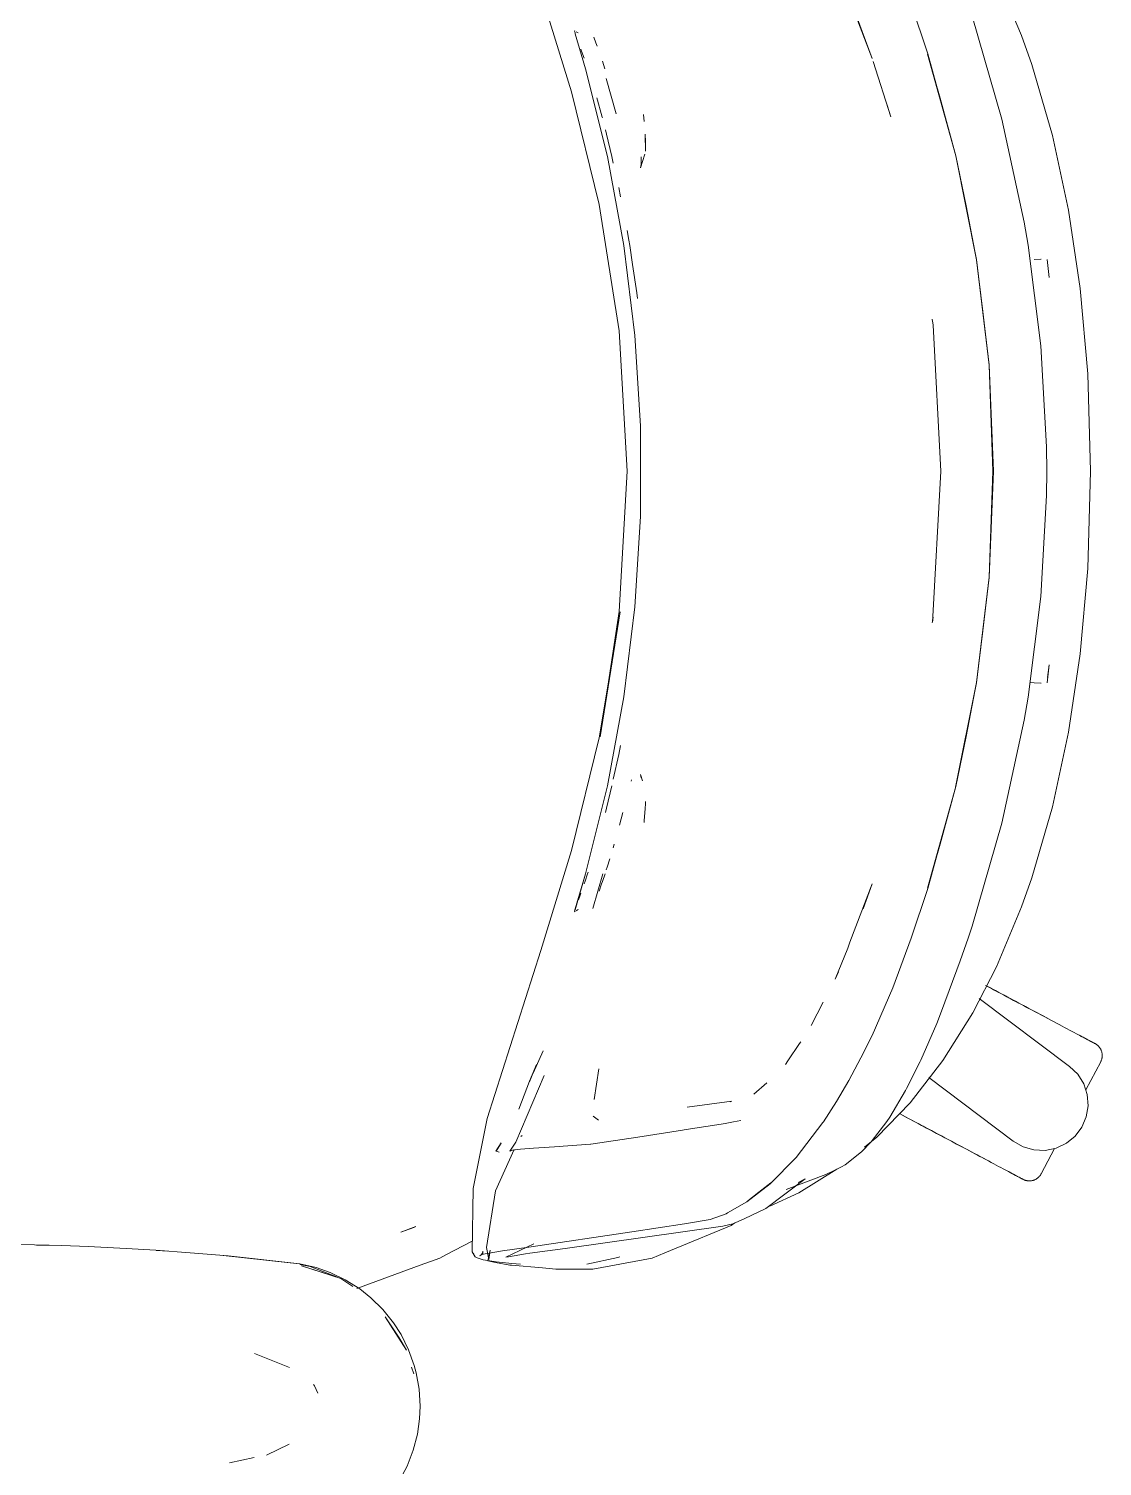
# Model space of a CAD drawing. Header units: millimetres. Extents: x 79795 to 317870, y -36033 to 97293.
# Drawn here: x 193423.2 to 193744.7, y 12535.8 to 12966.2 of the extents above; entities that cross this region are included whole.
import ezdxf

# ---------------------------------------------------------------- set-up
doc = ezdxf.new("R2010")
doc.units = ezdxf.units.MM
doc.header["$MEASUREMENT"] = 0
doc.layers.add('G-IMPT', color=8, linetype='CONTINUOUS', lineweight=9)
doc.layers.add('I-FURN', color=8, linetype='CONTINUOUS', lineweight=9)

msp = doc.modelspace()

# ---------------------------------------------------------------- linework, layer by layer
at = {"layer": 'G-IMPT'}
for p, q in [((193720.53, 12964.21), (193713.01, 12982.18)), ((193576.54, 12977.3), (193585.73, 12947.32)), ((193675.84, 12957.35), (193669.03, 12975.76)), ((193675.84, 12957.35), (193669.13, 12974.8)), ((193692.44, 12958.69), (193687.43, 12973.61)), ((193714.68, 12939.13), (193705.74, 12969.96)), ((193586.77, 12965.73), (193586.69, 12965.49)), ((193586.69, 12965.49), (193586.74, 12965.27)), ((193586.74, 12965.27), (193586.81, 12964.97)), ((193586.81, 12964.97), (193586.88, 12964.7)), ((193589.95, 12954.27), (193586.88, 12964.7)), ((193587.78, 12964.96), (193587.16, 12965.34)), ((193587.78, 12964.96), (193587.56, 12965.1)), ((193593.08, 12962.03), (193592.47, 12963.68)), ((193593.08, 12962.03), (193593.45, 12961.01)), ((193723.61, 12955.47), (193720.53, 12964.21)), ((193588.79, 12959.47), (193588.55, 12960.13)), ((193588.79, 12959.47), (193589.54, 12957.37)), ((193696.17, 12945.44), (193692.4, 12958.6)), ((193700.83, 12928.19), (193692.4, 12958.6)), ((193700.83, 12928.19), (193692.44, 12958.69)), ((193596.5, 12927.96), (193589.95, 12954.27)), ((193595.79, 12954.26), (193595.07, 12956.48)), ((193681.38, 12939.88), (193676.12, 12956.37)), ((193723.61, 12955.47), (193729.78, 12934.23)), ((193596.19, 12951.36), (193599.17, 12940.71)), ((193594.04, 12913.64), (193585.73, 12947.32)), ((193593.54, 12944.85), (193593.33, 12945.53)), ((193594.65, 12940.85), (193593.54, 12944.85)), ((193696.17, 12945.44), (193700.83, 12928.19)), ((193594.65, 12940.85), (193594.97, 12939.71)), ((193594.97, 12939.71), (193595.02, 12939.53)), ((193607.53, 12938.46), (193607.31, 12940.55)), ((193681.38, 12939.88), (193680.3, 12943.32)), ((193596.27, 12934.69), (193595.93, 12935.99)), ((193714.68, 12939.13), (193721.35, 12908.34)), ((193596.27, 12934.69), (193597.82, 12927.94)), ((193607.93, 12929.61), (193607.84, 12934.66)), ((193607.84, 12934.66), (193607.92, 12932.39)), ((193607.93, 12929.61), (193607.92, 12932.39)), ((193729.78, 12934.23), (193734.59, 12911.87)), ((193596.5, 12927.96), (193601.43, 12901.29)), ((193598.28, 12925.96), (193597.82, 12927.94)), ((193606.6, 12925.6), (193606.64, 12927.9)), ((193606.65, 12927.76), (193606.64, 12927.9)), ((193607.07, 12926.5), (193607.68, 12928.65)), ((193700.83, 12928.19), (193707, 12897.07)), ((193700.83, 12928.19), (193703.9, 12913.17)), ((193700.83, 12928.19), (193707, 12897.15)), ((193606.39, 12924.55), (193607.07, 12926.5)), ((193606.6, 12925.6), (193606.39, 12924.55)), ((193600.48, 12915.92), (193599.94, 12918.73)), ((193594.04, 12913.64), (193600.03, 12875.72)), ((193707, 12897.07), (193703.9, 12913.17)), ((193734.59, 12911.87), (193738.09, 12888.45)), ((193602.4, 12905.81), (193602.96, 12902.91)), ((193722.53, 12901.42), (193721.35, 12908.34)), ((193601.43, 12901.29), (193604.73, 12874.37)), ((193603.2, 12901.28), (193602.96, 12902.91)), ((193604.06, 12895.66), (193603.2, 12901.28)), ((193726.35, 12871.25), (193722.53, 12901.42)), ((193710.82, 12865.55), (193707, 12897.15)), ((193710.79, 12865.51), (193707, 12897.07)), ((193707, 12897.07), (193708.94, 12881.59)), ((193724.33, 12897.11), (193726.42, 12897.18)), ((193726.42, 12897.18), (193726.31, 12897.18)), ((193728.18, 12897.15), (193728.83, 12891.74)), ((193604.06, 12895.66), (193605.35, 12887.13)), ((193738.09, 12888.45), (193740.35, 12862.88)), ((193605.35, 12887.13), (193605.53, 12885.48)), ((193710.79, 12865.51), (193708.94, 12881.59)), ((193600.03, 12875.72), (193602.39, 12833.74)), ((193693.78, 12879.01), (193693.82, 12878.77)), ((193694.06, 12877.46), (193693.8, 12879.24)), ((193694.06, 12877.46), (193693.82, 12878.77)), ((193696.39, 12833.74), (193694.06, 12877.46)), ((193696.33, 12833.74), (193694.06, 12877.46)), ((193606.38, 12847.3), (193604.73, 12874.37)), ((193727.96, 12841.05), (193726.35, 12871.25)), ((193711.46, 12850.62), (193710.79, 12865.51)), ((193710.79, 12865.51), (193711.93, 12833.74)), ((193710.82, 12865.55), (193712.16, 12833.74)), ((193740.35, 12862.88), (193741.2, 12833.74)), ((193711.46, 12850.62), (193711.93, 12833.74)), ((193606.38, 12847.3), (193606.38, 12820.18)), ((193727.96, 12841.05), (193728.06, 12833.74)), ((193600.03, 12791.75), (193602.39, 12833.74)), ((193696.33, 12833.74), (193693.83, 12788.4)), ((193710.79, 12801.96), (193711.93, 12833.74)), ((193712.16, 12833.74), (193710.82, 12801.92)), ((193711.46, 12816.85), (193711.93, 12833.74)), ((193727.96, 12826.42), (193728.06, 12833.74)), ((193741.2, 12833.74), (193740.35, 12804.6)), ((193727.96, 12826.42), (193726.35, 12796.22)), ((193606.38, 12820.18), (193604.73, 12793.11)), ((193710.79, 12801.96), (193711.46, 12816.85)), ((193710.79, 12801.96), (193707, 12770.41)), ((193710.82, 12801.92), (193707, 12770.33)), ((193708.94, 12785.88), (193710.79, 12801.96)), ((193740.35, 12804.6), (193738.09, 12779.02)), ((193726.35, 12796.22), (193722.53, 12766.05)), ((193594.04, 12753.84), (193600.3, 12791.58)), ((193600.03, 12791.75), (193594.3, 12754.21)), ((193600.3, 12791.58), (193594.3, 12754.21)), ((193601.43, 12766.19), (193604.73, 12793.11)), ((193694.06, 12790.01), (193693.82, 12788.7)), ((193693.83, 12788.4), (193694.06, 12790.01)), ((193693.78, 12788.46), (193693.82, 12788.7)), ((193708.94, 12785.88), (193707, 12770.41)), ((193738.09, 12779.02), (193734.59, 12755.61)), ((193728.18, 12770.32), (193728.83, 12775.74)), ((193728.26, 12771.97), (193728.83, 12775.74)), ((193707, 12770.41), (193700.78, 12739.16)), ((193700.78, 12739.16), (193707, 12770.33)), ((193707, 12770.41), (193703.9, 12754.3)), ((193723.09, 12770.41), (193724.33, 12770.37)), ((193726.42, 12770.29), (193724.33, 12770.37)), ((193726.42, 12770.29), (193726.31, 12770.29)), ((193596.5, 12739.52), (193601.43, 12766.19)), ((193722.53, 12766.05), (193721.35, 12759.13)), ((193721.35, 12759.13), (193714.68, 12728.34)), ((193729.78, 12733.24), (193734.59, 12755.61)), ((193585.73, 12720.15), (193594.04, 12753.84)), ((193600.45, 12751.56), (193599.98, 12748.93)), ((193700.83, 12739.28), (193703.9, 12754.3)), ((193599.98, 12748.93), (193598.28, 12741.51)), ((193606.39, 12742.92), (193607.07, 12740.98)), ((193606.39, 12742.92), (193606.6, 12741.88)), ((193596.5, 12739.52), (193589.95, 12713.2)), ((193597.82, 12739.53), (193596.27, 12732.78)), ((193603.72, 12741.32), (193603.59, 12740.91)), ((193700.83, 12739.28), (193692.4, 12708.87)), ((193700.83, 12739.28), (193692.44, 12708.78)), ((193696.17, 12722.03), (193700.83, 12739.28)), ((193607.82, 12732.76), (193607.92, 12734.13)), ((193607.93, 12734.83), (193607.92, 12734.13)), ((193723.61, 12712), (193729.78, 12733.24)), ((193596.27, 12732.78), (193595.93, 12731.5)), ((193600.13, 12727.7), (193601.12, 12731.56)), ((193600.13, 12727.7), (193600.52, 12729.23)), ((193607.55, 12729.05), (193607.51, 12728.57)), ((193607.82, 12732.76), (193607.55, 12729.05)), ((193705.74, 12697.51), (193714.68, 12728.34)), ((193585.73, 12720.15), (193576.54, 12690.18)), ((193598.21, 12720.91), (193598.55, 12722.03)), ((193696.17, 12722.03), (193692.4, 12708.87)), ((193596.44, 12715.12), (193597.22, 12717.62)), ((193589.95, 12713.2), (193586.69, 12701.98)), ((193589.95, 12713.2), (193586.84, 12702.38)), ((193589.95, 12713.2), (193586.89, 12702.67)), ((193590.58, 12713.2), (193589.85, 12710.98)), ((193590.58, 12713.2), (193590.73, 12713.66)), ((193595.15, 12713.21), (193592.11, 12702.78)), ((193595.04, 12710.9), (193595.81, 12713.21)), ((193596.19, 12714.34), (193596.44, 12715.12)), ((193720.53, 12703.26), (193723.61, 12712)), ((193588.58, 12707.42), (193588.23, 12706.45)), ((193589.56, 12710.17), (193589.85, 12710.98)), ((193594.02, 12708.02), (193594.79, 12710.18)), ((193595.04, 12710.9), (193594.79, 12710.18)), ((193675.84, 12710.12), (193669.13, 12692.67)), ((193675.84, 12710.12), (193673.12, 12702.69)), ((193687.43, 12693.86), (193692.44, 12708.78)), ((193588.23, 12706.45), (193587.83, 12705.38)), ((193720.53, 12703.26), (193713.01, 12685.29)), ((193586.69, 12701.98), (193586.82, 12701.74)), ((193586.89, 12702.67), (193586.84, 12702.38)), ((193587.78, 12702.52), (193587.16, 12702.13)), ((193587.78, 12702.52), (193587.56, 12702.37)), ((193705.74, 12697.51), (193704.55, 12693.91)), ((193576.54, 12690.18), (193560.55, 12639.93)), ((193668.47, 12690.95), (193664.74, 12681.62)), ((193669.13, 12692.67), (193668.47, 12690.95)), ((193687.43, 12693.86), (193681.98, 12678.98)), ((193702.2, 12687.09), (193704.55, 12693.91)), ((193702.2, 12687.09), (193696.6, 12672.01)), ((193664.74, 12681.62), (193665.74, 12683.86)), ((193713.01, 12685.29), (193705.92, 12671.51)), ((193681.98, 12678.98), (193675.8, 12664.76)), ((193657.57, 12667.78), (193661.11, 12674.75)), ((193695.12, 12668.33), (193696.6, 12672.01)), ((193705.92, 12671.51), (193696.95, 12657.22)), ((193672.41, 12658.03), (193675.8, 12664.76)), ((193690.35, 12657.38), (193695.12, 12668.33)), ((193574.26, 12653.5), (193577.3, 12660.21)), ((193650.55, 12657.18), (193654.04, 12662.31)), ((193654.04, 12662.31), (193654.43, 12662.89)), ((193573.23, 12650.91), (193575.25, 12656.03)), ((193573.23, 12651.12), (193575.25, 12656.02)), ((193575.25, 12656.02), (193573.23, 12650.91)), ((193650.55, 12657.18), (193649.8, 12656.07)), ((193672.41, 12658.03), (193668.84, 12651.24)), ((193686.13, 12648.92), (193690.13, 12656.93)), ((193696.95, 12657.22), (193687.14, 12644.62)), ((193690.35, 12657.38), (193690.13, 12656.93)), ((193569.09, 12632.78), (193577.53, 12652.76)), ((193592.58, 12645.59), (193593.98, 12654.75)), ((193665.07, 12645.01), (193668.84, 12651.24)), ((193573.23, 12651.12), (193569.98, 12642.65)), ((193644.27, 12650.54), (193640.37, 12647.21)), ((193685.83, 12648.32), (193681.09, 12640.32)), ((193686.13, 12648.92), (193685.83, 12648.32)), ((193592.58, 12645.59), (193592.63, 12645.94)), ((193620.42, 12643.26), (193633.77, 12645.04)), ((193633.77, 12645.04), (193633.3, 12644.9)), ((193665.07, 12645.01), (193661.19, 12638.92)), ((193677.18, 12634.32), (193687.14, 12644.62)), ((193556.36, 12618.98), (193560.55, 12639.93)), ((193592.23, 12640.64), (193593.87, 12639.36)), ((193620.12, 12636.58), (193631.84, 12638.39)), ((193631.84, 12638.39), (193632.31, 12638.46)), ((193634.29, 12638.88), (193632.31, 12638.46)), ((193636.46, 12639.34), (193634.29, 12638.88)), ((193653, 12628.22), (193661.02, 12638.66)), ((193661.19, 12638.92), (193661.02, 12638.66)), ((193675.51, 12632.9), (193680.23, 12639.03)), ((193680.23, 12639.03), (193681.09, 12640.32)), ((193570.55, 12634.5), (193570.98, 12634.77)), ((193605.64, 12634.29), (193591.57, 12632.26)), ((193605.64, 12634.29), (193619, 12636.41)), ((193619, 12636.41), (193619.51, 12636.49)), ((193620.12, 12636.58), (193619.51, 12636.49)), ((193677.18, 12634.32), (193673.51, 12631.32)), ((193562.99, 12618.28), (193568.6, 12630.63)), ((193563.13, 12630.11), (193564.72, 12632.57)), ((193563.13, 12630.11), (193563.19, 12630.09)), ((193564.72, 12632.57), (193563.19, 12630.09)), ((193563.19, 12630.09), (193564.68, 12632.56)), ((193564.06, 12629.81), (193563.19, 12630.09)), ((193567.33, 12630.11), (193569.09, 12632.78)), ((193568.06, 12630.4), (193567.33, 12630.11)), ((193568.06, 12630.4), (193568.07, 12630.4)), ((193570.45, 12630.7), (193568.07, 12630.4)), ((193570.45, 12630.7), (193570.53, 12630.7)), ((193574.4, 12631), (193570.53, 12630.7)), ((193582.26, 12631.56), (193574.4, 12631)), ((193583.25, 12631.63), (193582.26, 12631.56)), ((193591.49, 12632.25), (193583.25, 12631.63)), ((193591.49, 12632.25), (193591.57, 12632.26)), ((193667.76, 12626.02), (193672.62, 12629.88)), ((193672.62, 12629.88), (193675.51, 12632.9)), ((193653, 12628.22), (193645.27, 12620.32)), ((193666.62, 12625.4), (193664.18, 12624.23)), ((193667.76, 12626.02), (193666.62, 12625.4)), ((193655.7, 12621.88), (193644, 12612.94)), ((193650.05, 12618.65), (193661.95, 12623.16)), ((193655.7, 12621.88), (193653.67, 12620.72)), ((193653.81, 12617.59), (193665.26, 12624.71)), ((193664.18, 12624.23), (193661.95, 12623.16)), ((193556.36, 12618.98), (193555.97, 12600)), ((193562.99, 12618.28), (193560.27, 12601.23)), ((193638.3, 12614.9), (193645.27, 12620.32)), ((193645.47, 12620.63), (193638.53, 12615.23)), ((193638.53, 12615.23), (193641.9, 12617.82)), ((193645.47, 12620.63), (193641.9, 12617.82)), ((193645.19, 12613.61), (193653.81, 12617.59)), ((193638.3, 12614.9), (193632.46, 12611.62)), ((193637.48, 12609.9), (193644, 12612.94)), ((193603.81, 12605.95), (193619.58, 12608.35)), ((193627.25, 12609.65), (193619.58, 12608.35)), ((193627.25, 12609.65), (193632.04, 12611.4)), ((193631.12, 12607.69), (193634.11, 12608.33)), ((193632.46, 12611.62), (193632.04, 12611.4)), ((193634.72, 12608.62), (193633.55, 12607.85)), ((193637.48, 12609.9), (193634.11, 12608.33)), ((193539.1, 12607.52), (193534.64, 12605.89)), ((193534.64, 12605.89), (193538.52, 12607.26)), ((193539.1, 12607.52), (193538.52, 12607.26)), ((193572.94, 12601.4), (193603.81, 12605.95)), ((193583.9, 12601.01), (193631.12, 12607.69)), ((193633.55, 12607.85), (193617.1, 12601.05)), ((193420.88, 12602.14), (193433.18, 12601.85)), ((193427.65, 12602.01), (193425.57, 12602.01)), ((193429.31, 12601.93), (193427.65, 12602.01)), ((193441.06, 12601.55), (193433.18, 12601.85)), ((193441.06, 12601.55), (193452.37, 12601.01)), ((193461.24, 12600.45), (193452.37, 12601.01)), ((193461.24, 12600.45), (193471.53, 12599.72)), ((193463.28, 12600.32), (193461.38, 12600.41)), ((193463.28, 12600.32), (193464.7, 12600.18)), ((193482.92, 12598.74), (193471.53, 12599.72)), ((193556.04, 12603.18), (193548.14, 12599.04)), ((193555.97, 12600), (193556.58, 12598.96)), ((193556.45, 12599.58), (193556.58, 12598.96)), ((193556.45, 12599.58), (193556.56, 12599.03)), ((193558.82, 12599.18), (193565.09, 12600.29)), ((193558.84, 12599.18), (193559.17, 12599.73)), ((193559.24, 12600.22), (193559.17, 12599.73)), ((193560.96, 12597.65), (193560.27, 12601.23)), ((193561.45, 12600.52), (193560.72, 12597.24)), ((193561.45, 12600.52), (193560.96, 12597.65)), ((193565.09, 12600.29), (193572.94, 12601.4)), ((193566.06, 12598.38), (193574.46, 12602.37)), ((193571.94, 12599.36), (193573.24, 12599.57)), ((193583.9, 12601.01), (193573.24, 12599.57)), ((193609.88, 12598.06), (193613.74, 12599.66)), ((193617.1, 12601.05), (193613.74, 12599.66)), ((193504.36, 12596.39), (193481.41, 12598.84)), ((193481.41, 12598.84), (193501.54, 12596.72)), ((193504.36, 12596.39), (193482.92, 12598.74)), ((193504.36, 12596.39), (193501.54, 12596.72)), ((193504.36, 12596.39), (193509.32, 12595.23)), ((193504.44, 12596.17), (193507.49, 12595.59)), ((193516.71, 12591.99), (193504.86, 12595.8)), ((193514, 12592.89), (193504.86, 12595.8)), ((193507.49, 12595.59), (193515.67, 12592.39)), ((193521.46, 12588.98), (193540.4, 12595.93)), ((193540.4, 12595.93), (193546.38, 12598.12)), ((193548.14, 12599.04), (193546.38, 12598.12)), ((193556.58, 12598.96), (193556.56, 12599.03)), ((193556.95, 12598.46), (193556.58, 12598.96)), ((193557.49, 12598.14), (193556.95, 12598.46)), ((193557.49, 12598.14), (193559.35, 12597.59)), ((193559.44, 12599.35), (193558.34, 12598.79)), ((193558.84, 12599.18), (193558.34, 12598.79)), ((193559.44, 12599.35), (193558.82, 12599.18)), ((193562.63, 12597.06), (193559.35, 12597.59)), ((193563.05, 12596.8), (193560.72, 12597.24)), ((193562.63, 12597.06), (193563.25, 12596.98)), ((193567.3, 12595.99), (193563.05, 12596.8)), ((193563.25, 12596.98), (193567.93, 12596.46)), ((193566.06, 12598.38), (193566.92, 12598.52)), ((193571.94, 12599.36), (193566.92, 12598.52)), ((193567.77, 12595.95), (193567.3, 12595.99)), ((193567.77, 12595.95), (193577.09, 12595.14)), ((193567.93, 12596.46), (193570.52, 12596.25)), ((193590.32, 12596.24), (193599.63, 12598.28)), ((193592.18, 12594.83), (193609.88, 12598.06)), ((193599.63, 12598.28), (193600.2, 12598.43)), ((193513.45, 12593.78), (193509.32, 12595.23)), ((193518.03, 12591.59), (193513.45, 12593.78)), ((193516.71, 12591.99), (193514, 12592.89)), ((193516.71, 12591.99), (193520.29, 12589.56)), ((193518.03, 12591.59), (193522.36, 12588.86)), ((193577.09, 12595.14), (193581.05, 12594.8)), ((193585.22, 12594.8), (193581.05, 12594.8)), ((193592.18, 12594.83), (193585.22, 12594.8)), ((193525.67, 12586.24), (193522.36, 12588.86)), ((193529.27, 12582.69), (193525.67, 12586.24)), ((193529.27, 12582.69), (193532.46, 12578.72)), ((193536.32, 12570.56), (193530, 12580.51)), ((193534.16, 12574.24), (193530, 12580.51)), ((193534.73, 12575.17), (193532.46, 12578.72)), ((193536.32, 12570.56), (193534.16, 12574.24)), ((193536.97, 12570.66), (193534.73, 12575.17)), ((193490.84, 12569.49), (193501.27, 12565.34)), ((193536.97, 12570.66), (193538.68, 12565.89)), ((193537.88, 12565.45), (193538.5, 12563.42)), ((193539.24, 12563.76), (193538.68, 12565.89)), ((193540.12, 12558.81), (193539.24, 12563.76)), ((193508.79, 12559.82), (193508.49, 12560.27)), ((193509.81, 12557.6), (193508.79, 12559.82)), ((193540.42, 12553.77), (193540.12, 12558.81)), ((193540.42, 12553.77), (193540.25, 12549.92)), ((193539.6, 12545.41), (193540.25, 12549.92)), ((193539.6, 12545.41), (193538.34, 12540.54)), ((193501.17, 12542.39), (193494.39, 12539.12)), ((193536.51, 12535.83), (193538.34, 12540.54)), ((193483.34, 12536.79), (193490.77, 12538.36)), ((193534.32, 12531.67), (193536.51, 12535.83))]:
    msp.add_line(p, q, dxfattribs=at)
at = {"layer": 'I-FURN'}
for p, q in [((193710.74, 12679.23), (193709.78, 12679.74)), ((193710.22, 12679.5), (193711.19, 12678.99)), ((193711.72, 12678.71), (193710.74, 12679.23)), ((193711.19, 12678.99), (193712.17, 12678.47)), ((193712.7, 12678.19), (193711.72, 12678.71)), ((193712.17, 12678.47), (193713.15, 12677.94)), ((193713.69, 12677.66), (193712.7, 12678.19)), ((193713.15, 12677.94), (193714.15, 12677.42)), ((193714.69, 12677.13), (193713.69, 12677.66)), ((193714.15, 12677.42), (193715.15, 12676.88)), ((193715.69, 12676.6), (193714.69, 12677.13)), ((193707.85, 12675.88), (193734.92, 12655.49)), ((193715.15, 12676.88), (193716.15, 12676.35)), ((193716.69, 12676.06), (193715.69, 12676.6)), ((193716.15, 12676.35), (193717.16, 12675.82)), ((193717.7, 12675.53), (193716.69, 12676.06)), ((193717.16, 12675.82), (193718.16, 12675.28)), ((193718.7, 12674.99), (193717.7, 12675.53)), ((193718.16, 12675.28), (193719.16, 12674.75)), ((193719.71, 12674.46), (193718.7, 12674.99)), ((193719.16, 12674.75), (193720.17, 12674.22)), ((193720.71, 12673.93), (193719.71, 12674.46)), ((193720.17, 12674.22), (193721.16, 12673.69)), ((193721.7, 12673.4), (193720.71, 12673.93)), ((193721.16, 12673.69), (193722.15, 12673.16)), ((193722.69, 12672.88), (193721.7, 12673.4)), ((193722.15, 12673.16), (193723.14, 12672.64)), ((193723.67, 12672.35), (193722.69, 12672.88)), ((193723.14, 12672.64), (193724.11, 12672.12)), ((193724.63, 12671.84), (193723.67, 12672.35)), ((193724.11, 12672.12), (193725.08, 12671.6)), ((193725.59, 12671.33), (193724.63, 12671.84)), ((193725.08, 12671.6), (193726.03, 12671.1)), ((193726.54, 12670.83), (193725.59, 12671.33)), ((193726.03, 12671.1), (193726.97, 12670.6)), ((193727.47, 12670.33), (193726.54, 12670.83)), ((193726.97, 12670.6), (193727.89, 12670.11)), ((193728.38, 12669.85), (193727.47, 12670.33)), ((193727.89, 12670.11), (193728.79, 12669.63)), ((193729.27, 12669.37), (193728.38, 12669.85)), ((193730.15, 12668.91), (193729.27, 12669.37)), ((193731.01, 12668.45), (193730.15, 12668.91)), ((193731.84, 12668.01), (193731.01, 12668.45)), ((193732.66, 12667.57), (193731.84, 12668.01)), ((193733.44, 12667.16), (193732.66, 12667.57)), ((193734.2, 12666.75), (193733.44, 12667.16)), ((193734.94, 12666.36), (193734.2, 12666.75)), ((193735.65, 12665.98), (193734.94, 12666.36)), ((193736.33, 12665.62), (193735.65, 12665.98)), ((193736.97, 12665.28), (193736.33, 12665.62)), ((193737.59, 12664.95), (193736.97, 12665.28)), ((193738.17, 12664.64), (193737.59, 12664.95)), ((193737.86, 12664.81), (193738.43, 12664.5)), ((193738.72, 12664.35), (193738.17, 12664.64)), ((193738.43, 12664.5), (193738.97, 12664.22)), ((193739.24, 12664.07), (193738.72, 12664.35)), ((193738.97, 12664.22), (193739.47, 12663.95)), ((193739.72, 12663.82), (193739.24, 12664.07)), ((193739.47, 12663.95), (193739.93, 12663.71)), ((193740.17, 12663.58), (193739.72, 12663.82)), ((193739.93, 12663.71), (193740.36, 12663.48)), ((193740.58, 12663.36), (193740.17, 12663.58)), ((193740.36, 12663.48), (193740.76, 12663.27)), ((193740.95, 12663.16), (193740.58, 12663.36)), ((193740.76, 12663.27), (193741.11, 12663.08)), ((193741.29, 12662.98), (193740.95, 12663.16)), ((193741.11, 12663.08), (193741.43, 12662.91)), ((193741.59, 12662.83), (193741.29, 12662.98)), ((193741.43, 12662.91), (193741.71, 12662.76)), ((193741.84, 12662.69), (193741.59, 12662.83)), ((193741.71, 12662.76), (193741.95, 12662.63)), ((193742.06, 12662.57), (193741.84, 12662.69)), ((193741.95, 12662.63), (193742.15, 12662.53)), ((193742.24, 12662.48), (193742.06, 12662.57)), ((193742.15, 12662.53), (193742.31, 12662.44)), ((193742.38, 12662.4), (193742.24, 12662.48)), ((193742.31, 12662.44), (193742.43, 12662.38)), ((193742.48, 12662.35), (193742.38, 12662.4)), ((193742.43, 12662.38), (193742.52, 12662.33)), ((193742.54, 12662.32), (193742.48, 12662.35)), ((193742.52, 12662.33), (193742.56, 12662.31)), ((193742.56, 12662.31), (193742.54, 12662.32)), ((193742.56, 12662.31), (193742.7, 12662.23)), ((193742.56, 12662.31), (193742.56, 12662.31)), ((193742.7, 12662.23), (193742.84, 12662.14)), ((193742.84, 12662.14), (193742.98, 12662.05)), ((193742.98, 12662.05), (193743.11, 12661.96)), ((193743.11, 12661.96), (193743.23, 12661.86)), ((193743.23, 12661.86), (193743.36, 12661.75)), ((193743.36, 12661.75), (193743.47, 12661.64)), ((193743.47, 12661.64), (193743.59, 12661.53)), ((193743.59, 12661.53), (193743.7, 12661.41)), ((193743.7, 12661.41), (193743.8, 12661.29)), ((193743.8, 12661.29), (193743.9, 12661.16)), ((193743.9, 12661.16), (193743.99, 12661.03)), ((193743.99, 12661.03), (193744.08, 12660.9)), ((193744.08, 12660.9), (193744.17, 12660.76)), ((193744.17, 12660.76), (193744.24, 12660.62)), ((193744.24, 12660.62), (193744.31, 12660.47)), ((193744.31, 12660.47), (193744.38, 12660.32)), ((193744.38, 12660.32), (193744.44, 12660.18)), ((193744.44, 12660.18), (193744.49, 12660.02)), ((193744.49, 12660.02), (193744.54, 12659.87)), ((193744.54, 12659.87), (193744.58, 12659.71)), ((193739.76, 12648.45), (193744.23, 12656.86)), ((193744.25, 12656.89), (193744.23, 12656.86)), ((193744.32, 12657.04), (193744.25, 12656.89)), ((193744.39, 12657.19), (193744.32, 12657.04)), ((193744.45, 12657.34), (193744.39, 12657.19)), ((193744.5, 12657.49), (193744.45, 12657.34)), ((193744.55, 12657.64), (193744.5, 12657.49)), ((193744.59, 12657.8), (193744.55, 12657.64)), ((193744.58, 12659.71), (193744.62, 12659.56)), ((193744.62, 12657.96), (193744.59, 12657.8)), ((193744.62, 12659.56), (193744.65, 12659.4)), ((193744.65, 12658.11), (193744.62, 12657.96)), ((193744.65, 12659.4), (193744.67, 12659.24)), ((193744.67, 12658.27), (193744.65, 12658.11)), ((193744.67, 12659.24), (193744.69, 12659.08)), ((193744.69, 12658.43), (193744.67, 12658.27)), ((193744.69, 12659.08), (193744.7, 12658.92)), ((193744.7, 12658.6), (193744.69, 12658.43)), ((193744.7, 12658.92), (193744.7, 12658.76)), ((193744.7, 12658.76), (193744.7, 12658.6)), ((193718.07, 12633.14), (193692.76, 12652.21)), ((193734.92, 12655.49), (193737.35, 12653.15)), ((193737.35, 12653.15), (193739.15, 12650.29)), ((193739.15, 12650.29), (193740.21, 12647.09)), ((193740.21, 12647.09), (193740.48, 12643.73)), ((193740.48, 12643.73), (193739.93, 12640.4)), ((193683.98, 12641.36), (193684.88, 12640.88)), ((193685.37, 12640.62), (193684.46, 12641.1)), ((193684.88, 12640.88), (193685.79, 12640.39)), ((193686.29, 12640.13), (193685.37, 12640.62)), ((193685.79, 12640.39), (193686.72, 12639.9)), ((193687.23, 12639.63), (193686.29, 12640.13)), ((193686.72, 12639.9), (193687.67, 12639.4)), ((193688.18, 12639.12), (193687.23, 12639.63)), ((193687.67, 12639.4), (193688.62, 12638.89)), ((193689.15, 12638.61), (193688.18, 12639.12)), ((193688.62, 12638.89), (193689.59, 12638.37)), ((193690.12, 12638.09), (193689.15, 12638.61)), ((193689.59, 12638.37), (193690.57, 12637.85)), ((193739.93, 12640.4), (193738.6, 12637.3)), ((193691.1, 12637.57), (193690.12, 12638.09)), ((193690.57, 12637.85), (193691.56, 12637.33)), ((193692.09, 12637.04), (193691.1, 12637.57)), ((193691.56, 12637.33), (193692.55, 12636.8)), ((193693.09, 12636.51), (193692.09, 12637.04)), ((193692.55, 12636.8), (193693.55, 12636.27)), ((193694.09, 12635.98), (193693.09, 12636.51)), ((193693.55, 12636.27), (193694.55, 12635.73)), ((193695.1, 12635.45), (193694.09, 12635.98)), ((193694.55, 12635.73), (193695.56, 12635.2)), ((193696.1, 12634.91), (193695.1, 12635.45)), ((193695.56, 12635.2), (193696.57, 12634.67)), ((193697.11, 12634.38), (193696.1, 12634.91)), ((193696.57, 12634.67), (193697.57, 12634.13)), ((193698.11, 12633.84), (193697.11, 12634.38)), ((193697.57, 12634.13), (193698.57, 12633.6)), ((193736.57, 12634.6), (193733.96, 12632.47)), ((193738.6, 12637.3), (193736.57, 12634.6)), ((193699.11, 12633.31), (193698.11, 12633.84)), ((193698.57, 12633.6), (193699.57, 12633.07)), ((193700.1, 12632.78), (193699.11, 12633.31)), ((193699.57, 12633.07), (193700.56, 12632.54)), ((193701.09, 12632.26), (193700.1, 12632.78)), ((193700.56, 12632.54), (193701.54, 12632.02)), ((193702.07, 12631.74), (193701.09, 12632.26)), ((193701.54, 12632.02), (193702.52, 12631.5)), ((193703.04, 12631.22), (193702.07, 12631.74)), ((193702.52, 12631.5), (193703.48, 12630.99)), ((193704, 12630.72), (193703.04, 12631.22)), ((193703.48, 12630.99), (193704.43, 12630.48)), ((193704.94, 12630.21), (193704, 12630.72)), ((193704.43, 12630.48), (193705.37, 12629.98)), ((193705.87, 12629.72), (193704.94, 12630.21)), ((193705.37, 12629.98), (193706.29, 12629.49)), ((193706.78, 12629.23), (193705.87, 12629.72)), ((193720.99, 12631.45), (193718.07, 12633.14)), ((193724.23, 12630.5), (193720.99, 12631.45)), ((193727.6, 12630.36), (193724.23, 12630.5)), ((193726.42, 12623.36), (193730.45, 12630.94)), ((193730.91, 12631.03), (193727.6, 12630.36)), ((193733.96, 12632.47), (193730.91, 12631.03)), ((193706.29, 12629.49), (193707.2, 12629.01)), ((193707.68, 12628.76), (193706.78, 12629.23)), ((193707.2, 12629.01), (193708.09, 12628.54)), ((193708.56, 12628.29), (193707.68, 12628.76)), ((193708.09, 12628.54), (193708.95, 12628.08)), ((193709.41, 12627.83), (193708.56, 12628.29)), ((193708.95, 12628.08), (193709.8, 12627.63)), ((193709.49, 12627.79), (193709.41, 12627.83)), ((193709.8, 12627.63), (193710.62, 12627.19)), ((193710.62, 12627.19), (193711.43, 12626.76)), ((193711.43, 12626.76), (193712.2, 12626.35)), ((193712.2, 12626.35), (193712.95, 12625.95)), ((193712.95, 12625.95), (193713.67, 12625.57)), ((193713.67, 12625.57), (193714.37, 12625.2)), ((193714.37, 12625.2), (193715.03, 12624.85)), ((193715.03, 12624.85), (193715.66, 12624.51)), ((193715.66, 12624.51), (193716.27, 12624.19)), ((193716.58, 12624.03), (193715.99, 12624.34)), ((193716.27, 12624.19), (193716.84, 12623.89)), ((193717.13, 12623.73), (193716.58, 12624.03)), ((193716.84, 12623.89), (193717.37, 12623.6)), ((193717.65, 12623.46), (193717.13, 12623.73)), ((193717.37, 12623.6), (193717.87, 12623.34)), ((193718.13, 12623.2), (193717.65, 12623.46)), ((193717.87, 12623.34), (193718.34, 12623.09)), ((193718.57, 12622.96), (193718.13, 12623.2)), ((193718.34, 12623.09), (193718.77, 12622.86)), ((193718.98, 12622.75), (193718.57, 12622.96)), ((193718.77, 12622.86), (193719.16, 12622.65)), ((193719.36, 12622.55), (193718.98, 12622.75)), ((193719.16, 12622.65), (193719.52, 12622.46)), ((193719.69, 12622.37), (193719.36, 12622.55)), ((193719.52, 12622.46), (193719.83, 12622.29)), ((193719.99, 12622.21), (193719.69, 12622.37)), ((193719.83, 12622.29), (193720.11, 12622.15)), ((193720.25, 12622.07), (193719.99, 12622.21)), ((193720.11, 12622.15), (193720.35, 12622.02)), ((193720.47, 12621.96), (193720.25, 12622.07)), ((193720.35, 12622.02), (193720.55, 12621.91)), ((193720.65, 12621.86), (193720.47, 12621.96)), ((193720.55, 12621.91), (193720.72, 12621.82)), ((193720.79, 12621.79), (193720.65, 12621.86)), ((193720.72, 12621.82), (193720.84, 12621.76)), ((193720.89, 12621.73), (193720.79, 12621.79)), ((193720.84, 12621.76), (193720.92, 12621.72)), ((193720.95, 12621.7), (193720.89, 12621.73)), ((193720.92, 12621.72), (193720.96, 12621.69)), ((193720.97, 12621.69), (193720.95, 12621.7)), ((193720.96, 12621.69), (193720.97, 12621.69)), ((193721.01, 12621.67), (193720.97, 12621.69)), ((193721.15, 12621.6), (193721.01, 12621.67)), ((193721.3, 12621.53), (193721.15, 12621.6)), ((193721.45, 12621.47), (193721.3, 12621.53)), ((193721.6, 12621.42), (193721.45, 12621.47)), ((193721.75, 12621.37), (193721.6, 12621.42)), ((193721.91, 12621.33), (193721.75, 12621.37)), ((193722.07, 12621.3), (193721.91, 12621.33)), ((193722.23, 12621.27), (193722.07, 12621.3)), ((193722.39, 12621.25), (193722.23, 12621.27)), ((193722.55, 12621.23), (193722.39, 12621.25)), ((193722.71, 12621.22), (193722.55, 12621.23)), ((193722.87, 12621.22), (193722.71, 12621.22)), ((193723.03, 12621.22), (193722.87, 12621.22)), ((193723.19, 12621.23), (193723.03, 12621.22)), ((193723.35, 12621.25), (193723.19, 12621.23)), ((193723.51, 12621.27), (193723.35, 12621.25)), ((193723.67, 12621.3), (193723.51, 12621.27)), ((193723.83, 12621.34), (193723.67, 12621.3)), ((193723.98, 12621.38), (193723.83, 12621.34)), ((193724.14, 12621.43), (193723.98, 12621.38)), ((193724.29, 12621.48), (193724.14, 12621.43)), ((193724.44, 12621.54), (193724.29, 12621.48)), ((193724.58, 12621.61), (193724.44, 12621.54)), ((193724.73, 12621.68), (193724.58, 12621.61)), ((193724.87, 12621.76), (193724.73, 12621.68)), ((193725.01, 12621.84), (193724.87, 12621.76)), ((193725.14, 12621.93), (193725.01, 12621.84)), ((193725.27, 12622.02), (193725.14, 12621.93)), ((193725.4, 12622.12), (193725.27, 12622.02)), ((193725.52, 12622.22), (193725.4, 12622.12)), ((193725.64, 12622.33), (193725.52, 12622.22)), ((193725.76, 12622.45), (193725.64, 12622.33)), ((193725.87, 12622.57), (193725.76, 12622.45)), ((193725.97, 12622.69), (193725.87, 12622.57)), ((193726.07, 12622.81), (193725.97, 12622.69)), ((193726.17, 12622.94), (193726.07, 12622.81)), ((193726.26, 12623.08), (193726.17, 12622.94)), ((193726.34, 12623.22), (193726.26, 12623.08)), ((193726.42, 12623.36), (193726.34, 12623.22))]:
    msp.add_line(p, q, dxfattribs=at)

doc.saveas('drawing.dxf')
